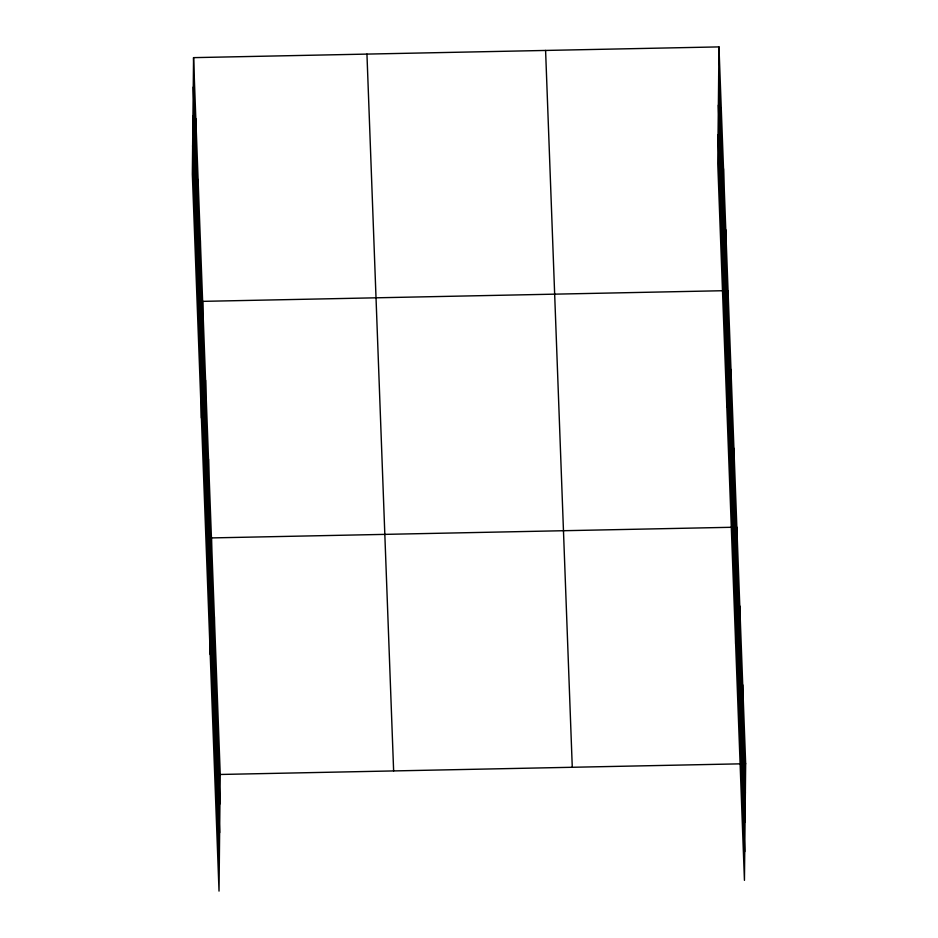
<?xml version="1.0" encoding="UTF-8"?>
<svg xmlns="http://www.w3.org/2000/svg" width="938" height="938" viewBox="0 0 938 938"><rect width="100%" height="100%" fill="white"/><g stroke="black" fill="none" stroke-linecap="round" stroke-linejoin="round"><path stroke-width="1.41" d="M193.556 57.64L192.337 174.269L219.023 891.1L220.242 774.471L193.556 57.64L718.977 46.9L745.663 763.731L744.444 880.36L717.758 163.529L718.977 46.9M195.514 147.993L195.819 118.575M197.789 208.928L198.094 179.498M200.052 269.863L200.357 240.433M201.412 417.996L202.631 301.356L722.272 290.733M205.258 409.636L205.563 380.207M208.189 488.487L208.506 459.069M210.218 654.548L211.437 537.92L732.519 527.262M214.063 646.188L214.38 616.77M217.006 725.039L217.311 695.621M720.935 137.253L721.24 107.835M723.21 198.188L723.515 168.758M725.473 259.123L725.778 229.693M726.833 407.256L728.052 290.616M730.679 398.896L730.983 369.466M733.61 477.747L733.926 448.317M735.638 643.808L736.858 527.168M739.484 635.448L739.801 606.03M742.427 714.299L742.732 684.881M220.242 774.471L739.883 763.849M742.779 763.79L745.663 763.731M718.672 76.33L745.358 793.149M718.367 105.103L745.053 821.934M718.051 134.755L744.749 851.587M545.588 50.441L572.274 767.272M366.946 54.099L393.632 770.919M193.251 87.07L219.938 803.889M192.947 115.843L219.633 832.674M192.63 145.496L219.328 862.327"/></g></svg>
